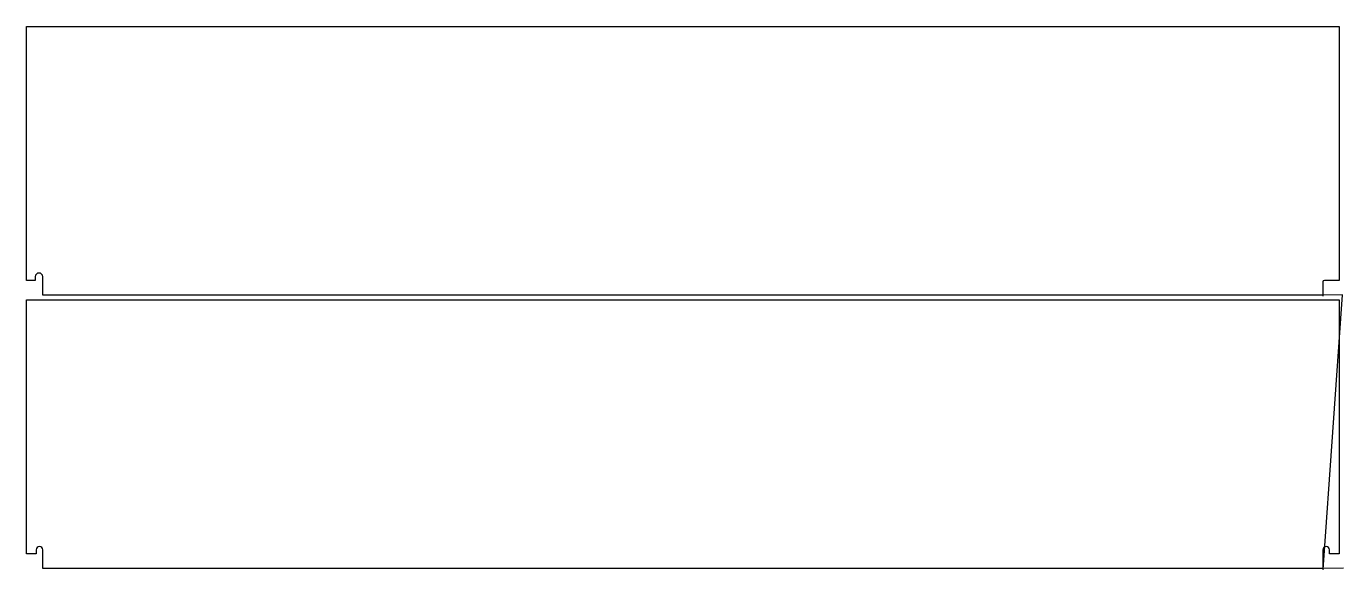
# Model space of a CAD drawing. Header units: metres. Extents: x 8 to 4446, y 4 to 1832.
import ezdxf

# ---------------------------------------------------------------- set-up
doc = ezdxf.new("R2010")
doc.units = ezdxf.units.M

msp = doc.modelspace()

# ---------------------------------------------------------------- linework, layer by layer
at = {"layer": 'TOOL_0'}
for p, q in [((8, 977.146), (8, 1832.146)), ((8, 1832.146), (4431, 1832.146)), ((4431, 1832.146), (4431, 977.146)), ((38, 977.146), (8, 977.146)), ((38, 989.646), (38, 977.146)), ((63, 927.146), (63, 989.646)), ((4431, 977.146), (4381, 977.146)), ((4376, 972.146), (4376, 927.146)), ((8, 57.001), (8, 912.001)), ((8, 912.001), (4431, 912.001)), ((4376, 927.146), (63, 927.146)), ((4441.704, 928.655), (4376, 927.146)), ((4376, 927.146), (4376.115, 924.145)), ((4376.427, 3.975), (4441.704, 928.655)), ((4431, 912.001), (4431, 57.001)), ((41, 57.001), (8, 57.001)), ((41, 71.001), (41, 57.001)), ((63, 8.001), (63, 71.001)), ((4376, 71.001), (4376, 8.001)), ((4398, 57.001), (4398, 71.001)), ((4431, 57.001), (4398, 57.001)), ((4376, 8.001), (63, 8.001)), ((4446.008, 8.998), (4376, 8.001)), ((4376, 8.001), (4376.427, 3.975))]:
    msp.add_line(p, q, dxfattribs=at)
for centre, radius, start in [((50.5, 989.646), 12.5, 0), ((4381, 972.146), 5, 90), ((52, 71.001), 11, 0), ((4387, 71.001), 11, 0)]:
    msp.add_arc(centre, radius, start, 180, dxfattribs=at)

doc.saveas('drawing.dxf')
